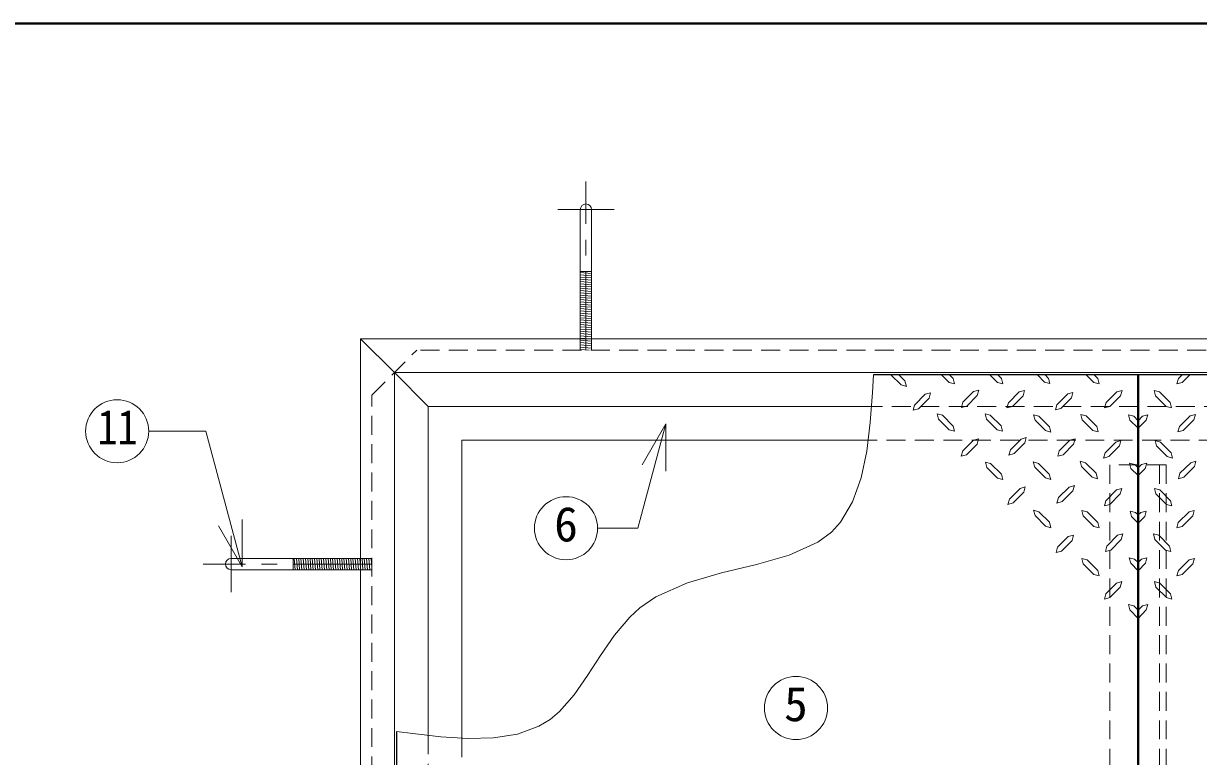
# Model space of a CAD drawing. Units: millimetres at full size, sheet at 1:7; details may follow other scales. Extents: x -1487 to 1348, y -983 to 984.
# Drawn here: x -724 to -203, y 658 to 984 of the extents above; entities that cross this region are included whole.
import ezdxf
from ezdxf.enums import TextEntityAlignment as Align

# ---------------------------------------------------------------- set-up
doc = ezdxf.new("R2010")
doc.units = ezdxf.units.MM
doc.header["$LTSCALE"] = 7
doc.linetypes.add('CHAIN1', pattern=[8, 5, -1, 1, -1])
doc.linetypes.add('DASHED1', pattern=[1.8, 1.2, -0.6])
doc.layers.add('0-A', color=4, linetype='Continuous', lineweight=9)
doc.styles.add('ＭＳ ゴシック', font='')
doc.styles.get('ＭＳ ゴシック').set_extended_font_data('MS Gothic')

msp = doc.modelspace()

# ---------------------------------------------------------------- linework, layer by layer
at = {"layer": '0-A', "color": 1, "lineweight": 40}
for p, q in [((1347.643, 983.513), (-1487.357, 983.513)), ((-229.857, 498.513), (-229.857, 827.513))]:
    msp.add_line(p, q, dxfattribs=at)
at = {"layer": '0-A', "linetype": 'CHAIN1'}
for p, q in [((-474.857, 838.513), (-474.857, 913.412)), ((-487.357, 900.912), (-462.357, 900.912)), ((-632.256, 756.013), (-632.256, 731.013)), ((-569.857, 743.513), (-644.756, 743.513))]:
    msp.add_line(p, q, dxfattribs=at)
at = {"layer": '0-A', "color": 7, "lineweight": 18}
for p, q in [((-477.357, 900.912), (-477.357, 843.513)), ((-472.357, 900.912), (-472.357, 843.513)), ((115.143, 843.513), (-574.857, 843.513)), ((-574.857, 843.513), (-574.857, 498.513)), ((100.143, 828.513), (-559.857, 828.513)), ((-439.34, 805.733), (-451.75, 759.417)), ((-439.34, 805.733), (-449.84, 787.547)), ((-439.34, 805.733), (-439.34, 784.733)), ((-627.381, 742.247), (-627.381, 763.247)), ((-627.381, 742.247), (-637.881, 760.433)), ((-451.75, 759.417), (-469.671, 759.417)), ((-632.256, 746.013), (-574.857, 746.013)), ((-632.256, 741.013), (-574.857, 741.013))]:
    msp.add_line(p, q, dxfattribs=at)
at = {"layer": '0-A'}
for p, q in [((-477.357, 873.412), (-472.357, 873.412)), ((-472.357, 872.542), (-477.357, 872.95)), ((-472.357, 871.538), (-477.357, 871.947)), ((-472.357, 870.535), (-477.357, 870.943)), ((-472.357, 869.532), (-477.357, 869.94)), ((-472.357, 868.528), (-477.357, 868.937)), ((-472.357, 867.525), (-477.357, 867.933)), ((-472.357, 866.522), (-477.357, 866.93)), ((-472.357, 865.518), (-477.357, 865.927)), ((-472.357, 864.515), (-477.357, 864.923)), ((-472.357, 863.512), (-477.357, 863.92)), ((-472.357, 862.508), (-477.357, 862.917)), ((-472.357, 861.505), (-477.357, 861.913)), ((-472.357, 860.502), (-477.357, 860.91)), ((-472.357, 859.498), (-477.357, 859.907)), ((-472.357, 858.495), (-477.357, 858.903)), ((-472.357, 857.492), (-477.357, 857.9)), ((-472.357, 856.488), (-477.357, 856.897)), ((-472.357, 855.485), (-477.357, 855.893)), ((-472.357, 854.482), (-477.357, 854.89)), ((-472.357, 853.478), (-477.357, 853.887)), ((-472.357, 852.475), (-477.357, 852.883)), ((-472.357, 851.472), (-477.357, 851.88)), ((-472.357, 850.468), (-477.357, 850.877)), ((-472.357, 849.465), (-477.357, 849.873)), ((-472.357, 848.462), (-477.357, 848.87)), ((-472.357, 847.458), (-477.357, 847.867)), ((-472.357, 846.455), (-477.357, 846.863)), ((-472.357, 845.452), (-477.357, 845.86)), ((-472.357, 844.448), (-477.357, 844.857)), ((-473.19, 843.513), (-477.357, 843.853)), ((-559.857, 828.513), (-544.857, 813.513)), ((-339.578, 827.513), (-335.045, 823.088)), ((-336.02, 827.513), (-333.32, 824.813)), ((-317.045, 827.513), (-313.67, 824.138)), ((-295.67, 827.513), (-292.295, 824.138)), ((-289.895, 823.463), (-292.295, 824.138)), ((-292.145, 827.513), (-290.495, 825.863)), ((-290.495, 825.863), (-289.895, 823.463)), ((-274.543, 827.513), (-271.37, 824.213)), ((-268.97, 823.613), (-271.37, 824.213)), ((-271.145, 827.513), (-269.57, 825.938)), ((-269.57, 825.938), (-268.97, 823.613)), ((-252.845, 827.513), (-249.47, 824.138)), ((-247.07, 823.463), (-249.47, 824.138)), ((-249.395, 827.513), (-247.745, 825.863)), ((-247.745, 825.863), (-247.07, 823.463)), ((-211.97, 825.863), (-212.645, 823.463)), ((-212.645, 823.463), (-210.245, 824.138)), ((-210.32, 827.513), (-211.97, 825.863)), ((-206.87, 827.513), (-210.245, 824.138)), ((-329.12, 814.088), (-324.32, 818.888)), ((-324.32, 818.888), (-321.995, 819.488)), ((-321.995, 819.488), (-322.595, 817.088)), ((-287.345, 815.138), (-282.62, 819.938)), ((-265.895, 814.238), (-261.095, 819.038)), ((-261.095, 819.038), (-258.77, 819.638)), ((-258.77, 819.638), (-259.37, 817.238)), ((-244.07, 815.213), (-239.345, 820.013)), ((-239.345, 820.013), (-236.945, 820.613)), ((-236.945, 820.613), (-237.62, 818.213)), ((-222.77, 820.613), (-222.095, 818.213)), ((-220.37, 820.013), (-222.77, 820.613)), ((-215.645, 815.213), (-220.37, 820.013)), ((-544.857, 667.448), (-544.857, 813.513)), ((-544.857, 813.513), (-348.14, 813.513)), ((-329.12, 814.088), (-329.72, 811.763)), ((-327.32, 812.363), (-322.595, 817.088)), ((-307.67, 815.363), (-308.27, 813.038)), ((-305.87, 813.638), (-308.27, 813.038)), ((-305.87, 813.638), (-301.22, 818.363)), ((-287.345, 815.138), (-288.02, 812.813)), ((-285.62, 813.413), (-288.02, 812.813)), ((-285.62, 813.413), (-280.895, 818.138)), ((-265.895, 814.238), (-266.495, 811.913)), ((-264.095, 812.513), (-259.37, 817.238)), ((-244.07, 815.213), (-244.745, 812.888)), ((-242.345, 813.488), (-244.745, 812.888)), ((-242.345, 813.488), (-237.62, 818.213)), ((-217.37, 813.488), (-222.095, 818.213)), ((-217.37, 813.488), (-214.97, 812.888)), ((-215.645, 815.213), (-214.97, 812.888)), ((-327.32, 812.363), (-329.72, 811.763)), ((-316.67, 809.588), (-318.995, 810.188)), ((-318.395, 807.788), (-318.995, 810.188)), ((-316.67, 809.588), (-311.945, 804.788)), ((-297.17, 807.863), (-297.77, 810.263)), ((-295.445, 809.588), (-297.77, 810.263)), ((-295.445, 809.588), (-290.645, 804.863)), ((-273.845, 809.213), (-276.245, 809.813)), ((-275.57, 807.413), (-276.245, 809.813)), ((-273.845, 809.213), (-269.12, 804.488)), ((-264.095, 812.513), (-266.495, 811.913)), ((-254.645, 807.563), (-255.32, 809.963)), ((-252.92, 809.288), (-255.32, 809.963)), ((-252.92, 809.288), (-248.195, 804.563)), ((-231.77, 809.213), (-234.17, 809.813)), ((-233.495, 807.413), (-234.17, 809.813)), ((-231.77, 809.213), (-229.857, 807.027)), ((-227.945, 809.213), (-229.857, 807.027)), ((-227.945, 809.213), (-225.545, 809.813)), ((-226.22, 807.413), (-225.545, 809.813)), ((-206.795, 809.288), (-211.52, 804.563)), ((-206.795, 809.288), (-204.395, 809.963)), ((-205.07, 807.563), (-204.395, 809.963)), ((-318.395, 807.788), (-313.67, 803.063)), ((-297.17, 807.863), (-292.445, 803.138)), ((-290.045, 802.538), (-292.445, 803.138)), ((-290.645, 804.863), (-290.045, 802.538)), ((-275.57, 807.413), (-270.92, 802.763)), ((-269.12, 804.488), (-268.52, 802.088)), ((-254.645, 807.563), (-249.92, 802.838)), ((-248.195, 804.563), (-247.52, 802.238)), ((-233.495, 807.413), (-229.857, 803.776)), ((-226.22, 807.413), (-229.857, 803.776)), ((-211.52, 804.563), (-212.195, 802.238)), ((-205.07, 807.563), (-209.795, 802.838)), ((-307.67, 793.763), (-302.945, 798.563)), ((-302.945, 798.563), (-300.62, 799.163)), ((-300.62, 799.163), (-301.22, 796.763)), ((-286.52, 794.288), (-281.795, 799.013)), ((-281.795, 799.013), (-279.47, 799.688)), ((-279.47, 799.688), (-280.07, 797.288)), ((-268.52, 802.088), (-270.92, 802.763)), ((-264.92, 793.763), (-260.195, 798.563)), ((-260.195, 798.563), (-257.795, 799.163)), ((-257.795, 799.163), (-258.47, 796.763)), ((-247.52, 802.238), (-249.92, 802.838)), ((-212.195, 802.238), (-209.795, 802.838)), ((-307.67, 793.763), (-308.345, 791.438)), ((-305.945, 792.038), (-301.22, 796.763)), ((-286.52, 794.288), (-287.195, 791.888)), ((-284.795, 792.563), (-287.195, 791.888)), ((-284.795, 792.563), (-280.07, 797.288)), ((-264.92, 793.763), (-265.52, 791.438)), ((-263.12, 792.038), (-258.47, 796.763)), ((-244.52, 792.938), (-245.195, 790.538)), ((-244.52, 792.938), (-239.795, 797.663)), ((-242.795, 791.213), (-238.07, 795.938)), ((-216.92, 791.213), (-221.645, 795.938)), ((-215.195, 792.938), (-219.92, 797.663)), ((-215.195, 792.938), (-214.52, 790.538)), ((-305.945, 792.038), (-308.345, 791.438)), ((-295.295, 788.138), (-297.62, 788.813)), ((-297.02, 786.413), (-297.62, 788.813)), ((-295.295, 788.138), (-290.495, 783.413)), ((-273.995, 788.213), (-276.395, 788.888)), ((-275.72, 786.488), (-276.395, 788.888)), ((-273.995, 788.213), (-269.27, 783.488)), ((-263.12, 792.038), (-265.52, 791.438)), ((-253.22, 788.513), (-255.545, 789.188)), ((-254.945, 786.788), (-255.545, 789.188)), ((-253.22, 788.513), (-248.42, 783.788)), ((-242.795, 791.213), (-245.195, 790.538)), ((-231.32, 787.763), (-233.72, 788.363)), ((-233.045, 785.963), (-233.72, 788.363)), ((-231.32, 787.763), (-229.857, 786.301)), ((-228.395, 787.763), (-229.857, 786.301)), ((-228.395, 787.763), (-225.995, 788.363)), ((-226.67, 785.963), (-225.995, 788.363)), ((-216.92, 791.213), (-214.52, 790.538)), ((-206.495, 788.513), (-211.295, 783.788)), ((-206.495, 788.513), (-204.17, 789.188)), ((-204.77, 786.788), (-204.17, 789.188)), ((-297.02, 786.413), (-292.295, 781.688)), ((-290.495, 783.413), (-289.895, 781.088)), ((-275.72, 786.488), (-270.995, 781.763)), ((-269.27, 783.488), (-268.595, 781.088)), ((-254.945, 786.788), (-250.22, 782.063)), ((-247.82, 781.388), (-250.22, 782.063)), ((-248.42, 783.788), (-247.82, 781.388)), ((-233.045, 785.963), (-229.857, 782.776)), ((-226.67, 785.963), (-229.857, 782.776)), ((-211.295, 783.788), (-211.895, 781.388)), ((-211.895, 781.388), (-209.495, 782.063)), ((-204.77, 786.788), (-209.495, 782.063)), ((-289.895, 781.088), (-292.295, 781.688)), ((-268.595, 781.088), (-270.995, 781.763)), ((-265.22, 772.988), (-260.495, 777.713)), ((-239.495, 776.438), (-237.095, 777.038)), ((-237.095, 777.038), (-237.77, 774.638)), ((-222.62, 777.038), (-221.945, 774.638)), ((-220.22, 776.438), (-222.62, 777.038)), ((-286.97, 772.388), (-287.645, 769.988)), ((-285.245, 770.663), (-280.52, 775.388)), ((-265.22, 772.988), (-265.895, 770.588)), ((-263.495, 771.263), (-258.77, 775.988)), ((-244.22, 771.638), (-244.82, 769.313)), ((-244.22, 771.638), (-239.495, 776.438)), ((-242.42, 769.913), (-237.77, 774.638)), ((-217.295, 769.913), (-221.945, 774.638)), ((-215.495, 771.638), (-220.22, 776.438)), ((-215.495, 771.638), (-214.895, 769.313)), ((-285.245, 770.663), (-287.645, 769.988)), ((-275.57, 765.038), (-276.245, 767.438)), ((-273.845, 766.763), (-276.245, 767.438)), ((-273.845, 766.763), (-269.12, 762.038)), ((-263.495, 771.263), (-265.895, 770.588)), ((-252.47, 766.688), (-254.795, 767.288)), ((-254.195, 764.888), (-254.795, 767.288)), ((-252.47, 766.688), (-247.67, 761.888)), ((-242.42, 769.913), (-244.82, 769.313)), ((-232.82, 764.663), (-233.42, 767.063)), ((-231.02, 766.463), (-233.42, 767.063)), ((-231.02, 766.463), (-229.857, 765.301)), ((-228.695, 766.463), (-229.857, 765.301)), ((-228.695, 766.463), (-226.295, 767.063)), ((-226.895, 764.663), (-226.295, 767.063)), ((-217.295, 769.913), (-214.895, 769.313)), ((-207.245, 766.688), (-212.045, 761.888)), ((-207.245, 766.688), (-204.92, 767.288)), ((-205.52, 764.888), (-204.92, 767.288)), ((-275.57, 765.038), (-270.92, 760.313)), ((-269.12, 762.038), (-268.52, 759.638)), ((-254.195, 764.888), (-249.47, 760.163)), ((-247.67, 761.888), (-247.07, 759.563)), ((-232.82, 764.663), (-229.857, 761.701)), ((-226.895, 764.663), (-229.857, 761.701)), ((-212.045, 761.888), (-212.645, 759.563)), ((-205.52, 764.888), (-210.245, 760.163)), ((-268.52, 759.638), (-270.92, 760.313)), ((-247.07, 759.563), (-249.47, 760.163)), ((-243.77, 751.463), (-239.045, 756.263)), ((-239.045, 756.263), (-236.645, 756.863)), ((-236.645, 756.863), (-237.32, 754.463)), ((-223.07, 756.863), (-222.395, 754.463)), ((-220.67, 756.263), (-223.07, 756.863)), ((-215.945, 751.463), (-220.67, 756.263)), ((-212.645, 759.563), (-210.245, 760.163)), ((-265.595, 751.013), (-266.27, 748.613)), ((-265.595, 751.013), (-260.87, 755.738)), ((-263.87, 749.288), (-259.145, 754.013)), ((-243.77, 751.463), (-244.37, 749.138)), ((-241.97, 749.738), (-237.32, 754.463)), ((-217.745, 749.738), (-222.395, 754.463)), ((-215.945, 751.463), (-215.345, 749.138)), ((-604.756, 746.013), (-604.756, 741.013)), ((-603.886, 741.013), (-604.294, 746.013)), ((-602.883, 741.013), (-603.291, 746.013)), ((-601.879, 741.013), (-602.288, 746.013)), ((-600.876, 741.013), (-601.284, 746.013)), ((-599.873, 741.013), (-600.281, 746.013)), ((-598.869, 741.013), (-599.278, 746.013)), ((-597.866, 741.013), (-598.274, 746.013)), ((-596.863, 741.013), (-597.271, 746.013)), ((-595.859, 741.013), (-596.268, 746.013)), ((-594.856, 741.013), (-595.264, 746.013)), ((-593.853, 741.013), (-594.261, 746.013)), ((-592.849, 741.013), (-593.258, 746.013)), ((-591.846, 741.013), (-592.254, 746.013)), ((-590.843, 741.013), (-591.251, 746.013)), ((-589.839, 741.013), (-590.248, 746.013)), ((-588.836, 741.013), (-589.244, 746.013)), ((-587.833, 741.013), (-588.241, 746.013)), ((-586.829, 741.013), (-587.238, 746.013)), ((-585.826, 741.013), (-586.234, 746.013)), ((-584.823, 741.013), (-585.231, 746.013)), ((-583.819, 741.013), (-584.228, 746.013)), ((-582.816, 741.013), (-583.224, 746.013)), ((-581.813, 741.013), (-582.221, 746.013)), ((-580.809, 741.013), (-581.218, 746.013)), ((-579.806, 741.013), (-580.214, 746.013)), ((-578.803, 741.013), (-579.211, 746.013)), ((-577.799, 741.013), (-578.208, 746.013)), ((-576.796, 741.013), (-577.204, 746.013)), ((-575.793, 741.013), (-576.201, 746.013)), ((-574.857, 741.846), (-575.198, 746.013)), ((-263.87, 749.288), (-266.27, 748.613)), ((-252.47, 745.388), (-254.87, 745.988)), ((-254.195, 743.588), (-254.87, 745.988)), ((-241.97, 749.738), (-244.37, 749.138)), ((-233.12, 743.888), (-233.795, 746.288)), ((-231.395, 745.688), (-233.795, 746.288)), ((-231.395, 745.688), (-229.857, 744.151)), ((-228.32, 745.688), (-229.857, 744.151)), ((-228.32, 745.688), (-225.92, 746.288)), ((-226.595, 743.888), (-225.92, 746.288)), ((-217.745, 749.738), (-215.345, 749.138)), ((-207.245, 745.388), (-204.845, 745.988)), ((-205.52, 743.588), (-204.845, 745.988)), ((-254.195, 743.588), (-249.47, 738.938)), ((-252.47, 745.388), (-247.745, 740.663)), ((-247.745, 740.663), (-247.07, 738.263)), ((-233.12, 743.888), (-229.857, 740.495)), ((-226.595, 743.888), (-229.857, 740.495)), ((-211.97, 740.663), (-212.645, 738.263)), ((-207.245, 745.388), (-211.97, 740.663)), ((-205.52, 743.588), (-210.245, 738.938)), ((-247.07, 738.263), (-249.47, 738.938)), ((-239.495, 735.038), (-237.095, 735.713)), ((-237.095, 735.713), (-237.77, 733.313)), ((-222.62, 735.713), (-221.945, 733.313)), ((-220.22, 735.038), (-222.62, 735.713)), ((-212.645, 738.263), (-210.245, 738.938)), ((-244.22, 730.313), (-244.82, 727.913)), ((-244.22, 730.313), (-239.495, 735.038)), ((-242.42, 728.588), (-237.77, 733.313)), ((-217.295, 728.588), (-221.945, 733.313)), ((-215.495, 730.313), (-220.22, 735.038)), ((-215.495, 730.313), (-214.895, 727.913)), ((-242.42, 728.588), (-244.82, 727.913)), ((-233.495, 723.113), (-234.17, 725.513)), ((-231.77, 724.913), (-234.17, 725.513)), ((-231.77, 724.913), (-229.857, 723.001)), ((-227.945, 724.913), (-229.857, 723.001)), ((-227.945, 724.913), (-225.545, 725.513)), ((-226.22, 723.113), (-225.545, 725.513)), ((-217.295, 728.588), (-214.895, 727.913)), ((-233.495, 723.113), (-229.857, 719.33)), ((-226.22, 723.113), (-229.857, 719.33))]:
    msp.add_line(p, q, dxfattribs=at)
at = {"layer": '0-A', "linetype": 'DASHED1'}
for p, q in [((-477.357, 843.513), (-477.357, 838.513)), ((-472.357, 842.442), (-477.357, 842.85)), ((-472.357, 841.438), (-477.357, 841.847)), ((-472.357, 840.435), (-477.357, 840.843)), ((-472.357, 839.432), (-477.357, 839.84)), ((-472.357, 843.445), (-473.19, 843.513)), ((-472.357, 843.513), (-472.357, 838.513)), ((-569.857, 818.513), (-549.857, 838.513)), ((90.143, 838.513), (-549.857, 838.513)), ((-473.394, 838.513), (-477.357, 838.837)), ((-569.857, 498.513), (-569.857, 818.513)), ((85.143, 813.513), (-348.14, 813.513)), ((-220.357, 787.513), (-220.357, 498.513)), ((-574.857, 746.013), (-569.857, 746.013)), ((-573.786, 741.013), (-574.194, 746.013)), ((-572.783, 741.013), (-573.191, 746.013)), ((-571.779, 741.013), (-572.188, 746.013)), ((-570.776, 741.013), (-571.184, 746.013)), ((-569.857, 742.05), (-570.181, 746.013)), ((-574.789, 741.013), (-574.857, 741.846)), ((-574.857, 741.013), (-569.857, 741.013)), ((-544.857, 667.448), (-544.857, 498.513)), ((-529.857, 666.2), (-529.857, 498.513))]:
    msp.add_line(p, q, dxfattribs=at)
at = {"layer": '0-A', "color": 5, "lineweight": 25}
for p, q in [((99.143, 827.513), (-347.203, 827.513)), ((-558.857, 669.164), (-558.857, 498.513))]:
    msp.add_line(p, q, dxfattribs=at)
at = {"layer": '0-A', "color": 7, "linetype": 'DASHED1', "lineweight": 18}
for p, q in [((-217.357, 787.513), (-242.357, 787.513)), ((-242.357, 787.513), (-242.357, 498.513)), ((-217.357, 787.513), (-217.357, 498.513))]:
    msp.add_line(p, q, dxfattribs=at)
at = {"layer": '0-A', "color": 7, "lineweight": 18}
for points in [[(-574.857, 843.513), (-559.857, 828.513), (-559.857, 498.513)], [(-347.203, 827.513), (-347.672, 819.676), (-348.684, 806.361), (-350.256, 793.598), (-352.745, 781.734), (-356.506, 771.118), (-361.893, 762.098), (-365.904, 757.736), (-371.991, 753.196), (-384.672, 747.432), (-399.23, 743.286), (-414.632, 739.602), (-429.845, 735.222), (-443.834, 728.991), (-450.981, 724.072), (-455.417, 719.974), (-462.218, 711.865), (-468.31, 702.981), (-474.116, 693.957), (-480.06, 685.427), (-486.567, 678.023), (-490.765, 674.495), (-495.715, 671.467), (-505.241, 667.961), (-515.824, 666.282), (-527.233, 666.03), (-539.238, 666.808), (-551.607, 668.216), (-558.857, 669.164)], [(-627.381, 742.247), (-643.517, 802.469), (-668.838, 802.469)]]:
    msp.add_lwpolyline(points, dxfattribs=at)
at = {"layer": '0-A'}
for points in [[(-333.32, 824.813), (-332.645, 822.413), (-335.045, 823.088)], [(-313.595, 827.513), (-311.945, 825.863), (-311.27, 823.538), (-313.67, 824.138)], [(-307.67, 815.363), (-302.945, 820.163), (-300.545, 820.763), (-301.22, 818.363)], [(-282.62, 819.938), (-280.295, 820.538), (-280.895, 818.138)], [(-311.945, 804.788), (-311.27, 802.463), (-313.67, 803.063)], [(-529.857, 666.2), (-529.857, 798.513), (-349.65, 798.513)], [(-239.795, 797.663), (-237.47, 798.338), (-238.07, 795.938)], [(-219.92, 797.663), (-222.245, 798.338), (-221.645, 795.938)], [(-286.97, 772.388), (-282.245, 777.113), (-279.92, 777.788), (-280.52, 775.388)], [(-260.495, 777.713), (-258.095, 778.313), (-258.77, 775.988)], [(-260.87, 755.738), (-258.47, 756.338), (-259.145, 754.013)]]:
    msp.add_lwpolyline(points, dxfattribs=at)
at = {"layer": '0-A', "linetype": 'DASHED1'}
msp.add_lwpolyline([(70.143, 498.513), (70.143, 798.513), (-349.65, 798.513)], dxfattribs=at)
at = {"layer": '0-A', "color": 7, "lineweight": 18}
for centre in [(-682.838, 802.469), (-483.671, 759.417), (-381.648, 679.603)]:
    msp.add_circle(centre, 14, dxfattribs=at)
for centre, start, end in [((-474.857, 900.912), 360, 180), ((-632.256, 743.513), 90, 270)]:
    msp.add_arc(centre, 2.5, start, end, dxfattribs=at)

# ---------------------------------------------------------------- texts
at = {"layer": '0-A', "color": 7, "style": 'ＭＳ ゴシック', "width": 0.85}
msp.add_text('11', height=15.4, dxfattribs=at).set_placement((-691.588, 791.969), align=Align.BOTTOM_LEFT)
at = {"layer": '0-A', "color": 7, "style": 'ＭＳ ゴシック'}
for s, p in [('6', (-488.921, 748.917)), ('5', (-386.898, 669.103))]:
    msp.add_text(s, height=15.4, dxfattribs=at).set_placement(p, align=Align.BOTTOM_LEFT)

doc.saveas('drawing.dxf')
